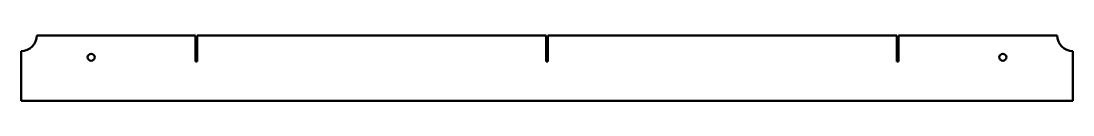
# Model space of a CAD drawing. Header units: millimetres. Extents: x 0 to 1500, y 0 to 94.
import ezdxf

# ---------------------------------------------------------------- set-up
doc = ezdxf.new("R2010")
doc.units = ezdxf.units.MM
doc.layers.add('IV_INTERIOR_PROFILES', color=7, linetype='Continuous', lineweight=50)
doc.layers.add('IV_OUTER_PROFILE', color=7, linetype='Continuous', lineweight=50)

msp = doc.modelspace()

# ---------------------------------------------------------------- linework, layer by layer
at = {"layer": 'IV_INTERIOR_PROFILES'}
for centre in [(100, 62.3), (1400, 62.3)]:
    msp.add_circle(centre, 5, dxfattribs=at)
at = {"layer": 'IV_OUTER_PROFILE'}
for p, q in [((22.5, 93.7), (249, 93.7)), ((249, 56.2), (249, 93.7)), ((251, 93.7), (251, 56.2)), ((251, 93.7), (749, 93.7)), ((749, 56.2), (749, 93.7)), ((751, 93.7), (1249, 93.7)), ((751, 93.7), (751, 56.2)), ((1249, 56.2), (1249, 93.7)), ((1251, 93.7), (1251, 56.2)), ((1251, 93.7), (1477.5, 93.7)), ((0, 0), (0, 71.2)), ((1500, 71.2), (1500, 0)), ((251, 56.2), (249, 56.2)), ((751, 56.2), (749, 56.2)), ((1251, 56.2), (1249, 56.2)), ((1500, 0), (0, 0))]:
    msp.add_line(p, q, dxfattribs=at)
for centre, start, end in [((0, 93.7), 270, 0), ((1500, 93.7), 180, 270)]:
    msp.add_arc(centre, 22.5, start, end, dxfattribs=at)

doc.saveas('drawing.dxf')
